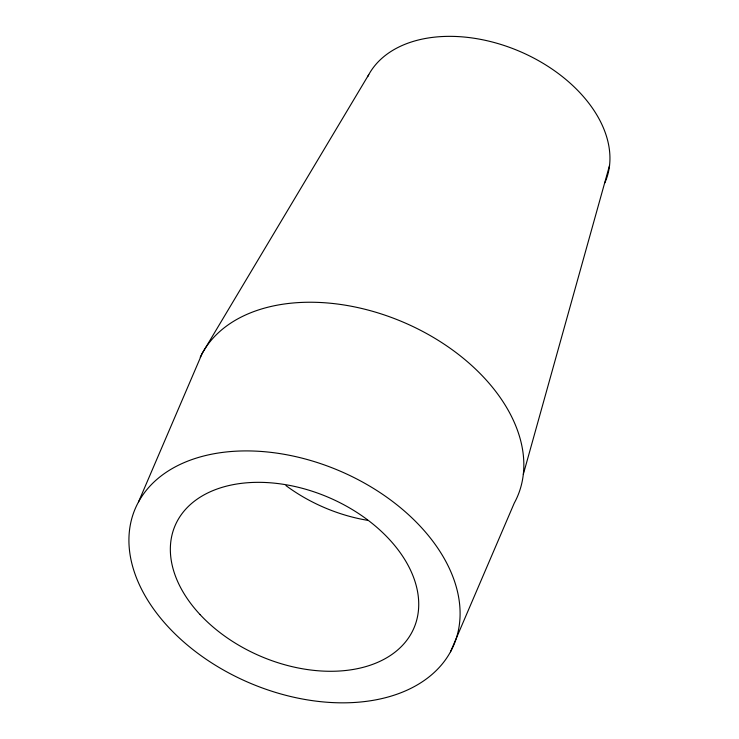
<?xml version="1.0" encoding="UTF-8"?>
<svg xmlns="http://www.w3.org/2000/svg" width="739" height="739" viewBox="0 0 739 739"><rect width="100%" height="100%" fill="white"/><g stroke="black" fill="none" stroke-linecap="round" stroke-linejoin="round"><path stroke-width="1.11" d="M523.314 474.318L609.546 165.416M138.489 501.993L202.237 353.307L368.743 74.657M450.522 651.77A173.259 115.182 23.2 0 0 264.525 451.714A173.259 115.182 23.2 0 0 168.474 627.162A173.259 115.182 23.2 0 0 450.522 651.77L514.27 503.083A173.259 115.182 23.2 0 0 410.699 325.483A173.259 115.182 23.2 0 0 200.223 357.27M367.708 76.653A129.944 86.389 23.2 0 1 522.75 52.718A129.944 86.389 23.2 0 1 604.779 182.958M367.449 520.302A129.944 86.389 23.2 0 1 285.947 485.588M200.01 614.525A129.944 86.389 23.2 0 0 411.549 632.981A129.944 86.389 23.2 0 0 272.054 482.936A129.944 86.389 23.2 0 0 200.01 614.525"/></g></svg>
